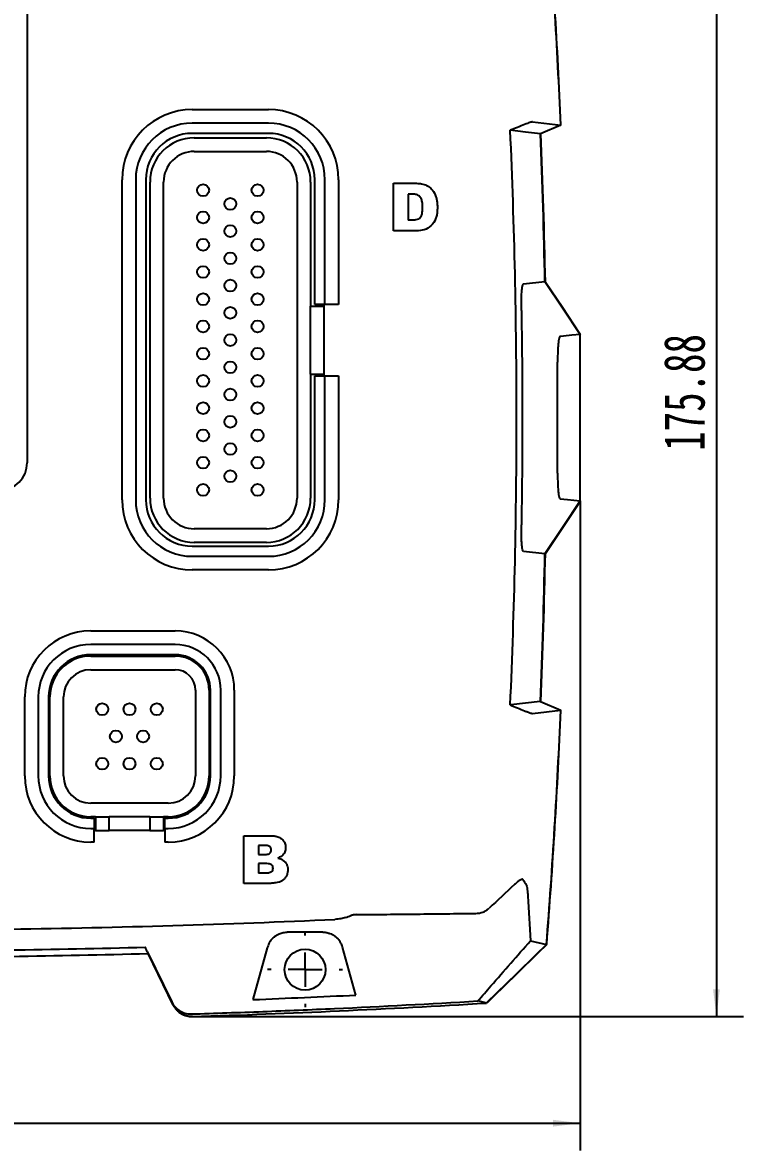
# Model space of a CAD drawing. Header units: millimetres. Extents: x 0 to 594, y 0 to 420.
# Drawn here: x 278.1 to 384, y 156.3 to 321.9 of the extents above; entities that cross this region are included whole.
import ezdxf

# ---------------------------------------------------------------- set-up
doc = ezdxf.new("R2010")
doc.units = ezdxf.units.MM
doc.header["$LTSCALE"] = 2
doc.layers.add('图框', color=7, linetype='Continuous')
doc.styles.add('SLDTEXTSTYLE4', font='TXT', dxfattribs={"width": 0.7})
doc.dimstyles.new('SLDDIMSTYLE0', dxfattribs={"dimtxt": 6, "dimasz": 4, "dimexe": 0, "dimexo": 0.0625, "dimgap": 1.5, "dimtad": 2, "dimrnd": 1e-09, "dimzin": 12, "dimdsep": 46, "dimtxsty": 'SLDTEXTSTYLE4', "dimsah": 1, "dimcen": 0.09, "dimadec": 0, "dimazin": 3, "dimtfac": 1, "dimtofl": 0, "dimtmove": 0, "dimatfit": 3, "dimfxl": 1, "dimfrac": 2, "dimtolj": 1, "dimtzin": 12, "dimarcsym": 0})

# ---------------------------------------------------------------- blocks, each defined once
blk = doc.blocks.new('_D_2')
at = {"layer": '图框'}
for p, q in [((151.67, 250.56), (151.67, 156.33)), ((360.05, 251.7), (360.05, 156.33)), ((151.67, 160.33), (360.05, 160.33))]:
    blk.add_line(p, q, dxfattribs=at)
for points in [[(151.67, 160.33), (155.67, 159.83), (155.67, 160.83)], [(360.05, 160.33), (356.05, 160.83), (356.05, 159.83)]]:
    blk.add_solid(points, dxfattribs=at)
at = {"layer": '图框', "insert": (249.63, 168.06), "char_height": 6, "attachment_point": 1, "rotation": 360, "style": 'SLDTEXTSTYLE4'}
blk.add_mtext('208.38', dxfattribs=at)
blk = doc.blocks.new('_D_3')
at = {"layer": '图框'}
for p, q in [((303.06, 351.87), (384.05, 351.87)), ((380.05, 351.87), (380.05, 175.99)), ((303.06, 175.99), (384.05, 175.99))]:
    blk.add_line(p, q, dxfattribs=at)
for points in [[(380.05, 351.87), (379.55, 347.87), (380.55, 347.87)], [(380.05, 175.99), (380.55, 179.99), (379.55, 179.99)]]:
    blk.add_solid(points, dxfattribs=at)
at = {"layer": '图框', "insert": (372.32, 259.06), "char_height": 6, "attachment_point": 1, "rotation": 90, "style": 'SLDTEXTSTYLE4'}
blk.add_mtext('175.88', dxfattribs=at)
blk = doc.blocks.new('SW_CENTERMARKSYMBOL_3')
at = {"layer": '图框', "color": 0}
for p, q in [((0, 5), (0, 5.5)), ((0, 0), (0, 2.5)), ((-5, 0), (-5.5, 0)), ((0, 0), (-2.5, 0)), ((0, 0), (0, -2.5)), ((0, 0), (2.5, 0)), ((5, 0), (5.5, 0)), ((0, -5), (0, -5.5))]:
    blk.add_line(p, q, dxfattribs=at)

msp = doc.modelspace()

# ---------------------------------------------------------------- linework, layer by layer
at = {"color": 7, "linetype": 'Continuous', "lineweight": 25}
for p, q in [((278.798, 337.775), (278.798, 257.293)), ((303.036, 309.166), (314.236, 309.166)), ((314.236, 307.166), (303.036, 307.166)), ((353.041, 307.354), (357.176, 306.894)), ((357.176, 306.894), (354.181, 305.622)), ((357.202, 306.914), (357.176, 306.903)), ((314.236, 305.666), (303.036, 305.666)), ((303.336, 305.017), (313.936, 305.017)), ((303.336, 303.017), (313.936, 303.017)), ((292.736, 251.866), (292.736, 298.866)), ((294.736, 298.866), (294.736, 251.866)), ((296.236, 298.866), (296.236, 251.866)), ((296.836, 252.117), (296.836, 298.517)), ((298.836, 252.117), (298.836, 298.517)), ((318.436, 298.517), (318.436, 252.117)), ((320.436, 298.517), (320.436, 280.317)), ((321.036, 280.517), (321.036, 298.866)), ((322.536, 280.517), (322.536, 298.866)), ((324.536, 298.866), (324.536, 280.517)), ((332.613, 291.333), (332.613, 298.333)), ((334.776, 296.748), (334.776, 292.923)), ((335.315, 296.748), (334.776, 296.748)), ((351.715, 283.575), (354.858, 283.907)), ((320.436, 270.317), (320.436, 280.317)), ((320.436, 280.317), (322.436, 280.317)), ((322.536, 280.517), (321.036, 280.517)), ((322.436, 280.317), (322.436, 280.517)), ((322.436, 270.317), (322.436, 280.317)), ((324.536, 280.517), (322.536, 280.517)), ((360.054, 251.699), (360.054, 276.156)), ((356.711, 255.761), (356.711, 272.093)), ((320.436, 270.317), (320.436, 252.117)), ((320.436, 270.317), (322.436, 270.317)), ((321.036, 251.866), (321.036, 270.067)), ((321.036, 270.067), (322.536, 270.067)), ((322.436, 270.067), (322.436, 270.317)), ((322.536, 251.866), (322.536, 270.067)), ((322.536, 270.067), (324.536, 270.067)), ((324.536, 270.067), (324.536, 251.866)), ((313.936, 247.617), (303.336, 247.617)), ((313.936, 245.617), (303.336, 245.617)), ((303.036, 245.066), (314.236, 245.066)), ((303.036, 243.566), (314.236, 243.566)), ((354.858, 243.948), (351.715, 244.279)), ((314.236, 241.566), (303.036, 241.566)), ((288.125, 232.614), (300.525, 232.614)), ((300.525, 230.614), (288.125, 230.614)), ((300.525, 229.114), (288.125, 229.114)), ((288.125, 228.917), (300.525, 228.917)), ((288.125, 226.917), (300.525, 226.917)), ((303.525, 223.917), (303.525, 211.317)), ((305.525, 223.917), (305.525, 211.317)), ((305.725, 211.314), (305.725, 223.914)), ((307.225, 211.314), (307.225, 223.914)), ((309.225, 223.914), (309.225, 211.314)), ((278.425, 211.314), (278.425, 222.914)), ((280.425, 222.914), (280.425, 211.314)), ((281.925, 222.914), (281.925, 211.314)), ((282.125, 211.317), (282.125, 222.917)), ((284.125, 211.317), (284.125, 222.917)), ((354.181, 222.232), (357.176, 220.961)), ((357.202, 220.941), (357.176, 220.952)), ((299.525, 207.317), (288.125, 207.317)), ((288.825, 205.317), (288.125, 205.317)), ((288.125, 205.114), (288.625, 205.114)), ((288.625, 205.114), (288.625, 203.614)), ((288.825, 205.317), (290.825, 205.317)), ((288.825, 205.317), (288.825, 203.317)), ((296.825, 205.317), (290.825, 205.317)), ((290.825, 203.317), (290.825, 205.317)), ((296.825, 205.317), (296.825, 203.317)), ((296.825, 205.317), (298.825, 205.317)), ((298.825, 205.317), (298.825, 203.317)), ((299.525, 205.317), (298.825, 205.317)), ((299.025, 205.114), (299.525, 205.114)), ((299.025, 203.614), (299.025, 205.114)), ((288.125, 203.614), (288.625, 203.614)), ((288.625, 201.614), (288.625, 203.614)), ((288.825, 203.317), (288.625, 203.317)), ((288.825, 203.317), (290.825, 203.317)), ((296.825, 203.317), (290.825, 203.317)), ((296.825, 203.317), (298.825, 203.317)), ((299.025, 203.317), (298.825, 203.317)), ((299.025, 203.614), (299.525, 203.614)), ((299.025, 203.614), (299.025, 201.614)), ((310.615, 195.533), (310.615, 202.533)), ((288.625, 201.614), (288.125, 201.614)), ((299.525, 201.614), (299.025, 201.614)), ((312.797, 201.115), (312.797, 199.788)), ((312.797, 198.456), (312.797, 197.037)), ((296.439, 185.527), (300.048, 178.127)), ((314.073, 186.059), (311.963, 178.469)), ((327.08, 179.143), (325.125, 186.177)), ((352.739, 187.127), (355.089, 186.553)), ((300.25, 177.678), (296.562, 185.24)), ((300.269, 177.675), (300.048, 178.127)), ((346.249, 177.972), (344.987, 178.276))]:
    msp.add_line(p, q, dxfattribs=at)
at = {"color": 7, "linetype": 'Continuous', "lineweight": 25, "flags": 128}
for points in [[(354.181, 305.622), (352.016, 305.864), (349.76, 306.115)], [(354.858, 283.907), (357.451, 280.038), (360.054, 276.156)], [(360.006, 276.227), (357.463, 280.041), (354.999, 283.735), (354.92, 283.854)], [(360.054, 276.156), (358.786, 276.025), (357.592, 275.902), (357.094, 275.85)], [(357.094, 252.005), (358.189, 251.892), (360.036, 251.701), (360.054, 251.699)], [(360.054, 251.699), (357.451, 247.816), (354.858, 243.948)], [(354.92, 244.001), (357.463, 247.814), (359.715, 251.192), (360.006, 251.628)], [(354.181, 222.232), (354.164, 222.23), (349.854, 221.75), (349.76, 221.739)], [(353.041, 220.5), (357.158, 220.959), (357.176, 220.961)], [(355.089, 186.553), (353.43, 184.943), (350.662, 182.256), (346.256, 177.98), (346.249, 177.972)], [(346.366, 177.99), (347.304, 178.909), (350.739, 182.278), (353.91, 185.387), (355.116, 186.57)]]:
    msp.add_lwpolyline(points, dxfattribs=at)
at = {"color": 7, "linetype": 'Continuous', "lineweight": 25}
for centre, radius in [((304.636, 297.317), 0.875), ((312.636, 297.317), 0.875), ((308.636, 295.317), 0.875), ((304.636, 293.317), 0.875), ((312.636, 293.317), 0.875), ((308.636, 291.317), 0.875), ((304.636, 289.317), 0.875), ((312.636, 289.317), 0.875), ((308.636, 287.317), 0.875), ((304.636, 285.317), 0.875), ((312.636, 285.317), 0.875), ((308.636, 283.317), 0.875), ((304.636, 281.317), 0.875), ((312.636, 281.317), 0.875), ((308.636, 279.317), 0.875), ((304.636, 277.317), 0.875), ((312.636, 277.317), 0.875), ((308.636, 275.317), 0.875), ((304.636, 273.317), 0.875), ((312.636, 273.317), 0.875), ((308.636, 271.317), 0.875), ((304.636, 269.317), 0.875), ((312.636, 269.317), 0.875), ((308.636, 267.317), 0.875), ((304.636, 265.317), 0.875), ((312.636, 265.317), 0.875), ((308.636, 263.317), 0.875), ((304.636, 261.317), 0.875), ((312.636, 261.317), 0.875), ((308.636, 259.317), 0.875), ((304.636, 257.317), 0.875), ((312.636, 257.317), 0.875), ((308.636, 255.317), 0.875), ((304.636, 253.317), 0.875), ((312.636, 253.317), 0.875), ((289.825, 221.117), 0.875), ((293.825, 221.117), 0.875), ((297.825, 221.117), 0.875), ((291.825, 217.117), 0.875), ((295.825, 217.117), 0.875), ((289.825, 213.117), 0.875), ((293.825, 213.117), 0.875), ((297.825, 213.117), 0.875), ((319.615, 182.874), 3)]:
    msp.add_circle(centre, radius, dxfattribs=at)
for centre, radius, start, end in [((-635.583, 263.927), 993.688, 2.478194, 4.465917), ((-635.583, 263.927), 993.715, 2.479302, 4.464796), ((303.036, 298.866), 10.3, 90, 180), ((314.236, 298.866), 10.3, 0, 90), ((303.036, 298.866), 8.3, 90, 180), ((314.236, 298.866), 8.3, 0, 90), ((303.036, 298.866), 6.8, 90, 180), ((303.336, 298.517), 6.5, 90, 180), ((313.936, 298.517), 6.5, 0, 90), ((314.236, 298.866), 6.8, 0, 90), ((-635.583, 263.927), 990.642, 1.155648, 2.412229), ((-635.583, 263.927), 990.703, 1.152511, 2.4141), ((303.336, 298.517), 4.5, 90, 180), ((313.936, 298.517), 4.5, 0, 90), ((274.798, 257.293), 4, 270, 0), ((303.036, 251.866), 10.3, 180, 270), ((303.036, 251.866), 8.3, 180, 270), ((303.036, 251.866), 6.8, 180, 270), ((303.336, 252.117), 6.5, 180, 270), ((303.336, 252.117), 4.5, 180, 270), ((313.936, 252.117), 6.5, 270, 0), ((313.936, 252.117), 4.5, 270, 0), ((314.236, 251.866), 8.3, 270, 0), ((314.236, 251.866), 10.3, 270, 0), ((314.236, 251.866), 6.8, 270, 0), ((-635.583, 263.927), 990.642, 357.587771, 358.844352), ((-635.583, 263.927), 990.703, 357.5859, 358.847489), ((288.125, 222.914), 9.7, 90, 180), ((300.525, 223.914), 8.7, 0, 90), ((288.125, 222.914), 7.7, 90, 180), ((300.525, 223.914), 6.7, 0, 90), ((288.125, 222.914), 6.2, 90, 180), ((288.125, 222.917), 6, 90, 180), ((300.525, 223.914), 5.2, 0, 90), ((300.525, 223.917), 5, 0, 90), ((288.125, 222.917), 4, 90, 180), ((300.525, 223.917), 3, 0, 90), ((-635.583, 263.927), 993.688, 355.534083, 357.521806), ((-635.583, 263.927), 993.715, 355.535204, 357.520698), ((288.125, 211.314), 9.7, 180, 270), ((288.125, 211.314), 7.7, 180, 270), ((288.125, 211.314), 6.2, 180, 270), ((288.125, 211.317), 6, 180, 270), ((288.125, 211.317), 4, 180, 270), ((299.525, 211.317), 6, 270, 0), ((299.525, 211.317), 4, 270, 0), ((299.525, 211.314), 7.7, 270, 0), ((299.525, 211.314), 9.7, 270, 0), ((299.525, 211.314), 6.2, 270, 0), ((255.798, 1675.248), 1486.552, 270.793041, 272.630014), ((255.798, 1675.248), 1500.005, 271.805688, 273.457049)]:
    msp.add_arc(centre, radius, start, end, dxfattribs=at)
for centre, major_axis, ratio, start_param, end_param in [((255.798, 219.507), (500.204, 213.96), 0.0804391, 1.3432569, 1.3475451), ((255.798, 308.348), (500.204, -213.96), 0.0804391, 4.9356402, 4.9399284), ((-280.655, 1675.248), (1679.937, 0), 0.9476438, 5.0815633, 5.0820691)]:
    msp.add_ellipse(centre, major_axis=major_axis, ratio=ratio, start_param=start_param, end_param=end_param, dxfattribs=at)
for points, knots in [([(353.041, 307.354), (353.014, 307.357), (352.965, 307.35), (352.824, 307.316), (352.734, 307.29), (352.417, 307.186), (352.15, 307.086), (351.868, 306.971)], [0, 0, 0, 0, 0.25, 0.25, 0.5, 0.5, 1, 1, 1, 1]), ([(349.76, 221.739), (350.381, 235.748), (350.695, 249.811), (350.695, 278.044), (350.381, 292.106), (349.76, 306.115)], [0, 0, 0, 0, 0.5, 0.5, 1, 1, 1, 1]), ([(332.613, 298.333), (333.616, 298.333), (334.62, 298.333), (335.749, 298.333), (335.875, 298.334), (336.125, 298.328), (336.249, 298.321), (336.622, 298.286), (336.869, 298.244), (337.349, 298.094), (337.573, 297.985), (337.99, 297.703), (338.173, 297.532), (338.329, 297.336)], [0, 0, 0, 0, 0.5, 0.5, 0.5625, 0.5625, 0.625, 0.625, 0.75, 0.75, 0.875, 0.875, 1, 1, 1, 1]), ([(336.719, 293.598), (336.789, 293.759), (336.82, 293.927), (336.865, 294.267), (336.875, 294.44), (336.888, 294.954), (336.88, 295.296), (336.783, 295.803), (336.736, 295.973), (336.618, 296.206), (336.57, 296.279), (336.454, 296.408), (336.386, 296.465), (336.168, 296.607), (336.001, 296.665), (335.663, 296.735), (335.489, 296.748), (335.315, 296.748)], [0, 0, 0, 0, 0.125, 0.125, 0.25, 0.25, 0.5, 0.5, 0.625, 0.625, 0.6875, 0.6875, 0.75, 0.75, 0.875, 0.875, 1, 1, 1, 1]), ([(338.329, 297.336), (338.558, 297.045), (338.724, 296.72), (338.891, 296.197), (338.934, 296.017), (339, 295.657), (339.023, 295.475), (339.051, 295.11), (339.055, 294.926), (339.051, 294.558), (339.044, 294.375), (339.013, 294.01), (338.99, 293.828), (338.918, 293.468), (338.869, 293.288), (338.798, 293.117)], [0, 0, 0, 0, 0.25, 0.25, 0.375, 0.375, 0.5, 0.5, 0.625, 0.625, 0.75, 0.75, 0.875, 0.875, 1, 1, 1, 1]), ([(337.115, 291.525), (336.752, 291.426), (336.384, 291.356), (335.915, 291.333), (335.82, 291.333), (335.632, 291.333), (335.349, 291.333), (334.311, 291.333), (333.367, 291.333), (332.613, 291.333)], [0, 0, 0, 0, 0.25, 0.25, 0.3125, 0.3125, 0.375, 0.5, 1, 1, 1, 1]), ([(336.271, 293.074), (336.16, 293.016), (336.035, 292.986), (335.786, 292.944), (335.66, 292.934), (335.408, 292.923), (335.281, 292.923), (335.029, 292.923), (334.902, 292.923), (334.776, 292.923)], [0, 0, 0, 0, 0.25, 0.25, 0.5, 0.5, 0.75, 0.75, 1, 1, 1, 1]), ([(338.798, 293.117), (338.645, 292.747), (338.425, 292.406), (337.851, 291.848), (337.504, 291.627), (337.115, 291.525)], [0, 0, 0, 0, 0.5, 0.5, 1, 1, 1, 1]), ([(351.402, 279.668), (351.395, 280.08), (351.393, 280.488), (351.399, 281.093), (351.403, 281.293), (351.414, 281.691), (351.422, 281.889), (351.453, 282.46), (351.483, 282.822), (351.542, 283.173), (351.555, 283.239), (351.582, 283.354), (351.597, 283.404), (351.628, 283.486), (351.645, 283.518), (351.68, 283.562), (351.697, 283.574), (351.715, 283.576)], [0, 0, 0, 0, 0.25, 0.25, 0.375, 0.375, 0.5, 0.5, 0.75, 0.75, 0.8125, 0.8125, 0.875, 0.875, 0.9375, 0.9375, 1, 1, 1, 1]), ([(357.094, 275.85), (357.059, 275.847), (357.025, 275.808), (356.96, 275.656), (356.93, 275.547), (356.851, 275.148), (356.813, 274.801), (356.758, 274.071), (356.74, 273.683), (356.716, 272.893), (356.711, 272.495), (356.711, 272.093)], [0, 0, 0, 0, 0.125, 0.125, 0.25, 0.25, 0.5, 0.5, 0.75, 0.75, 1, 1, 1, 1]), ([(356.711, 255.761), (356.711, 255.361), (356.716, 254.965), (356.739, 254.186), (356.757, 253.801), (356.799, 253.245), (356.815, 253.067), (356.854, 252.733), (356.877, 252.578), (356.929, 252.313), (356.959, 252.201), (357.024, 252.049), (357.059, 252.008), (357.094, 252.005)], [0, 0, 0, 0, 0.25, 0.25, 0.5, 0.5, 0.625, 0.625, 0.75, 0.75, 0.875, 0.875, 1, 1, 1, 1]), ([(351.715, 244.279), (351.679, 244.283), (351.645, 244.326), (351.582, 244.49), (351.554, 244.607), (351.507, 244.89), (351.488, 245.051), (351.455, 245.397), (351.443, 245.583), (351.412, 246.151), (351.402, 246.553), (351.393, 247.365), (351.395, 247.775), (351.402, 248.187)], [0, 0, 0, 0, 0.125, 0.125, 0.25, 0.25, 0.375, 0.375, 0.5, 0.5, 0.75, 0.75, 1, 1, 1, 1]), ([(351.868, 220.884), (352.009, 220.826), (352.144, 220.773), (352.402, 220.677), (352.522, 220.635), (352.732, 220.566), (352.823, 220.539), (352.963, 220.505), (353.014, 220.497), (353.041, 220.5)], [0, 0, 0, 0, 0.25, 0.25, 0.5, 0.5, 0.75, 0.75, 1, 1, 1, 1]), ([(310.615, 202.533), (311.38, 202.533), (312.528, 202.533), (313.866, 202.533), (314.44, 202.533), (314.822, 202.533), (315.014, 202.523), (315.389, 202.463), (315.576, 202.412), (315.923, 202.26), (316.087, 202.155), (316.367, 201.893), (316.486, 201.743), (316.665, 201.402), (316.72, 201.22), (316.769, 200.839), (316.765, 200.646), (316.712, 200.364), (316.686, 200.272), (316.617, 200.094), (316.573, 200.008), (316.472, 199.846), (316.415, 199.77), (316.285, 199.63), (316.211, 199.567), (315.976, 199.402), (315.8, 199.321), (315.619, 199.258)], [0, 0, 0, 0, 0.25, 0.375, 0.4375, 0.4375, 0.5, 0.5, 0.5625, 0.5625, 0.625, 0.625, 0.6875, 0.6875, 0.75, 0.75, 0.8125, 0.8125, 0.84375, 0.84375, 0.875, 0.875, 0.90625, 0.90625, 0.9375, 0.9375, 1, 1, 1, 1]), ([(312.797, 199.788), (312.983, 199.788), (313.263, 199.788), (313.542, 199.788), (313.729, 199.788), (313.822, 199.787), (314.008, 199.801), (314.101, 199.813), (314.281, 199.862), (314.37, 199.899), (314.51, 200.021), (314.564, 200.1), (314.629, 200.276), (314.641, 200.369), (314.641, 200.555), (314.628, 200.648), (314.557, 200.82), (314.5, 200.898), (314.354, 201.013), (314.266, 201.048), (314.084, 201.094), (313.992, 201.105), (313.809, 201.116), (313.717, 201.115), (313.533, 201.115), (313.257, 201.115), (312.981, 201.115), (312.797, 201.115)], [0, 0, 0, 0, 0.125, 0.1875, 0.1875, 0.25, 0.25, 0.3125, 0.3125, 0.375, 0.375, 0.4375, 0.4375, 0.5, 0.5, 0.5625, 0.5625, 0.625, 0.625, 0.6875, 0.6875, 0.75, 0.75, 0.8125, 0.8125, 0.875, 1, 1, 1, 1]), ([(315.619, 199.258), (315.903, 199.189), (316.182, 199.085), (316.542, 198.834), (316.652, 198.733), (316.834, 198.501), (316.906, 198.375), (317.068, 197.967), (317.1, 197.666), (317.071, 197.23), (317.046, 197.085), (316.962, 196.803), (316.904, 196.67), (316.831, 196.545)], [0, 0, 0, 0, 0.25, 0.25, 0.375, 0.375, 0.5, 0.5, 0.75, 0.75, 0.875, 0.875, 1, 1, 1, 1]), ([(314.691, 198.266), (314.628, 198.318), (314.556, 198.353), (314.402, 198.406), (314.323, 198.422), (314.086, 198.456), (313.925, 198.456), (313.441, 198.456), (313.119, 198.456), (312.797, 198.456)], [0, 0, 0, 0, 0.125, 0.125, 0.25, 0.25, 0.5, 0.5, 1, 1, 1, 1]), ([(314.688, 197.236), (314.627, 197.184), (314.556, 197.146), (314.404, 197.091), (314.325, 197.073), (314.088, 197.037), (313.926, 197.037), (313.442, 197.037), (313.119, 197.037), (312.797, 197.037)], [0, 0, 0, 0, 0.125, 0.125, 0.25, 0.25, 0.5, 0.5, 1, 1, 1, 1]), ([(314.688, 197.236), (314.761, 197.299), (314.821, 197.378), (314.898, 197.555), (314.915, 197.653), (314.918, 197.849), (314.903, 197.947), (314.827, 198.125), (314.766, 198.204), (314.691, 198.266)], [0, 0, 0, 0, 0.25, 0.25, 0.5, 0.5, 0.75, 0.75, 1, 1, 1, 1]), ([(315.318, 195.628), (315.123, 195.603), (314.928, 195.579), (314.635, 195.549), (314.537, 195.541), (314.341, 195.531), (314.243, 195.533), (313.753, 195.533), (312.576, 195.533), (311.4, 195.533), (310.615, 195.533)], [0, 0, 0, 0, 0.125, 0.125, 0.1875, 0.1875, 0.25, 0.25, 0.5, 1, 1, 1, 1]), ([(316.14, 195.857), (316.016, 195.787), (315.878, 195.742), (315.601, 195.671), (315.46, 195.647), (315.318, 195.628)], [0, 0, 0, 0, 0.5, 0.5, 1, 1, 1, 1]), ([(316.831, 196.545), (316.748, 196.402), (316.649, 196.272), (316.415, 196.039), (316.283, 195.94), (316.14, 195.857)], [0, 0, 0, 0, 0.5, 0.5, 1, 1, 1, 1]), ([(351.619, 196.104), (351.605, 196.126), (351.584, 196.139), (351.525, 196.149), (351.487, 196.144), (351.399, 196.119), (351.349, 196.097), (351.241, 196.042), (351.184, 196.008), (351.005, 195.891), (350.879, 195.796), (350.624, 195.588), (350.495, 195.474), (350.368, 195.356)], [0, 0, 0, 0, 0.125, 0.125, 0.25, 0.25, 0.375, 0.375, 0.5, 0.5, 0.75, 0.75, 1, 1, 1, 1]), ([(352.095, 195.323), (352.13, 195.266), (352.16, 195.173), (352.213, 194.947), (352.237, 194.813), (352.299, 194.378), (352.329, 194.044), (352.352, 193.679)], [0, 0, 0, 0, 0.25, 0.25, 0.5, 0.5, 1, 1, 1, 1]), ([(325.543, 190.524), (325.45, 190.49), (325.346, 190.459), (325.119, 190.401), (324.993, 190.375), (324.599, 190.307), (324.307, 190.275), (324.011, 190.262)], [0, 0, 0, 0, 0.25, 0.25, 0.5, 0.5, 1, 1, 1, 1]), ([(327.244, 190.952), (327.158, 190.951), (327.073, 190.947), (326.903, 190.934), (326.819, 190.924), (326.662, 190.9), (326.586, 190.886), (326.45, 190.853), (326.389, 190.835), (326.335, 190.815)], [0, 0, 0, 0, 0.25, 0.25, 0.5, 0.5, 0.75, 0.75, 1, 1, 1, 1]), ([(327.244, 190.952), (330.16, 190.979), (333.079, 191.008), (338.903, 191.069), (341.808, 191.101), (344.705, 191.134)], [0, 0, 0, 0, 0.5, 0.5, 1, 1, 1, 1]), ([(344.705, 191.134), (345.062, 191.139), (345.41, 191.203), (345.91, 191.395), (346.068, 191.473), (346.369, 191.66), (346.512, 191.769), (346.644, 191.892)], [0, 0, 0, 0, 0.5, 0.5, 0.75, 0.75, 1, 1, 1, 1]), ([(314.356, 186.798), (314.434, 186.944), (314.528, 187.089), (314.757, 187.379), (314.892, 187.524), (315.147, 187.739), (315.241, 187.81), (315.455, 187.951), (315.574, 188.021), (315.858, 188.154), (316.022, 188.22), (316.339, 188.303), (316.453, 188.328), (316.715, 188.364), (316.857, 188.374), (316.996, 188.374)], [0, 0, 0, 0, 0.25, 0.25, 0.5, 0.5, 0.625, 0.625, 0.75, 0.75, 0.875, 0.875, 0.9375, 0.9375, 1, 1, 1, 1]), ([(322.234, 188.374), (322.468, 188.374), (322.668, 188.348), (322.92, 188.296), (322.998, 188.276), (323.141, 188.235), (323.206, 188.213), (323.391, 188.145), (323.498, 188.097), (323.695, 187.997), (323.783, 187.945), (324.027, 187.787), (324.161, 187.679), (324.398, 187.458), (324.499, 187.346), (324.589, 187.233)], [0, 0, 0, 0, 0.125, 0.125, 0.1875, 0.1875, 0.25, 0.25, 0.375, 0.375, 0.5, 0.5, 0.75, 0.75, 1, 1, 1, 1]), ([(325.005, 186.523), (324.934, 186.696), (324.853, 186.845), (324.703, 187.084), (324.634, 187.176), (324.589, 187.233)], [0, 0, 0, 0, 0.5, 0.5, 1, 1, 1, 1]), ([(296.145, 186.129), (282.7, 185.765), (269.251, 185.584), (242.346, 185.584), (228.897, 185.765), (215.451, 186.129)], [0, 0, 0, 0, 0.5, 0.5, 1, 1, 1, 1]), ([(296.439, 185.527), (296.355, 185.698), (296.283, 185.847), (296.161, 186.096), (296.116, 186.189), (296.087, 186.248)], [0, 0, 0, 0, 0.5, 0.5, 1, 1, 1, 1]), ([(314.356, 186.798), (314.327, 186.745), (314.286, 186.666), (314.195, 186.455), (314.147, 186.327), (314.106, 186.177)], [0, 0, 0, 0, 0.5, 0.5, 1, 1, 1, 1]), ([(344.987, 178.276), (345.633, 179.014), (346.279, 179.751), (346.925, 180.489), (347.893, 181.595), (348.862, 182.702), (349.831, 183.808), (350.801, 184.914), (351.77, 186.02), (352.739, 187.127)], [0, 0, 0, 0, 0.003337838, 0.003337838, 0.003337838, 0.008344596, 0.008344596, 0.008344596, 0.013351354, 0.013351354, 0.013351354, 0.013351354]), ([(215.029, 185.238), (221.742, 185.079), (235.329, 184.757), (255.798, 184.637), (276.267, 184.757), (289.854, 185.079), (296.567, 185.238)], [0, 0, 0, 0, 0.2470075, 0.4999917, 0.752993, 1, 1, 1, 1]), ([(311.963, 178.469), (314.483, 178.581), (317.002, 178.692), (322.041, 178.911), (324.561, 179.023), (327.08, 179.143)], [0, 0, 0, 0, 0.5, 0.5, 1, 1, 1, 1]), ([(300.048, 178.127), (300.165, 177.888), (300.31, 177.663), (300.663, 177.246), (300.876, 177.05), (301.238, 176.804), (301.366, 176.729), (301.639, 176.596), (301.784, 176.539), (302.23, 176.402), (302.553, 176.356), (302.878, 176.366)], [0, 0, 0, 0, 0.25, 0.25, 0.5, 0.5, 0.625, 0.625, 0.75, 0.75, 1, 1, 1, 1]), ([(300.25, 177.678), (300.377, 177.418), (300.537, 177.183), (300.828, 176.865), (300.933, 176.765), (301.154, 176.583), (301.271, 176.501), (301.515, 176.353), (301.645, 176.287), (301.909, 176.176), (302.045, 176.13), (302.458, 176.021), (302.748, 175.988), (303.037, 175.997)], [0, 0, 0, 0, 0.25, 0.25, 0.375, 0.375, 0.5, 0.5, 0.625, 0.625, 0.75, 0.75, 1, 1, 1, 1]), ([(303.063, 175.987), (302.773, 175.978), (302.489, 176.011), (302.071, 176.12), (301.933, 176.167), (301.669, 176.278), (301.542, 176.343), (301.296, 176.491), (301.177, 176.575), (300.954, 176.758), (300.85, 176.856), (300.561, 177.173), (300.396, 177.414), (300.269, 177.675)], [0, 0, 0, 0, 0.25, 0.25, 0.375, 0.375, 0.5, 0.5, 0.625, 0.625, 0.75, 0.75, 1, 1, 1, 1]), ([(302.878, 176.366), (306.389, 176.474), (311.655, 176.656), (316.92, 176.867), (320.43, 177.014), (322.185, 177.09), (330.958, 177.489), (337.974, 177.858), (344.987, 178.276)], [0, 0, 0, 0, 0.25, 0.375, 0.375, 0.5, 0.5, 1, 1, 1, 1])]:
    msp.add_open_spline(points, degree=3, knots=knots, dxfattribs=at)
for points in [[(336.271, 293.074), (336.48, 293.184), (336.625, 293.382), (336.719, 293.598)], [(351.402, 279.668), (351.575, 269.178), (351.575, 258.677), (351.402, 248.187)], [(351.619, 196.104), (351.778, 195.844), (351.936, 195.583), (352.095, 195.323)], [(350.368, 195.356), (349.126, 194.203), (347.884, 193.048), (346.644, 191.892)], [(352.352, 193.679), (352.488, 191.495), (352.617, 189.311), (352.739, 187.127)], [(322.234, 188.374), (320.49, 188.374), (318.744, 188.374), (316.996, 188.374)], [(314.106, 186.177), (314.095, 186.139), (314.084, 186.1), (314.073, 186.059)], [(325.125, 186.177), (325.092, 186.294), (325.052, 186.41), (325.005, 186.523)]]:
    msp.add_open_spline(points, degree=3, dxfattribs=at)

# ---------------------------------------------------------------- block references
at = {"layer": '图框'}
msp.add_blockref('SW_CENTERMARKSYMBOL_3', (319.615, 182.874), dxfattribs=at)

# ---------------------------------------------------------------- dimensions: what is measured, and where the dimension line sits
for base, p1, p2, angle, picture, middle in [((380.054, 175.987), (303.063, 351.867), (303.063, 175.987), 90, '_D_3', (380.054, 266.943)), ((360.054, 160.33), (151.671, 250.565), (360.054, 251.699), 360, '_D_2', (257.516, 160.33))]:
    dim = msp.add_linear_dim(base=base, p1=p1, p2=p2, angle=angle, dimstyle='SLDDIMSTYLE0', dxfattribs=at)
    dim.commit()
    dim.dimension.update_dxf_attribs({"geometry": picture, "text_midpoint": middle, "dimtype": 160})

doc.saveas('drawing.dxf')
